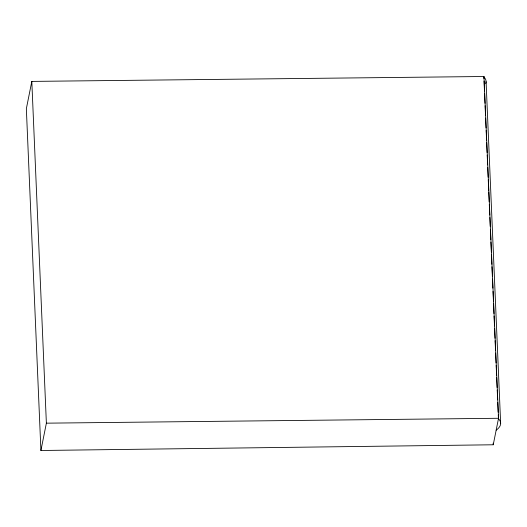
<?xml version="1.0" encoding="UTF-8"?>
<svg xmlns="http://www.w3.org/2000/svg" width="527" height="527" viewBox="0 0 527 527"><rect width="100%" height="100%" fill="white"/><g stroke="black" fill="none" stroke-linecap="round" stroke-linejoin="round"><path stroke-width="0.79" d="M31.811 81.402L26.35 108.727L40.915 450.493L493.239 444.781L498.542 418.273L483.97 76.507L31.811 81.402L46.376 423.168L40.915 450.493M483.944 78.642L483.97 76.507M46.376 423.168L498.542 418.273M486.085 81.692L500.65 423.458M484.049 81.105L484.471 90.96M484.576 93.431L484.998 103.285M485.103 105.749L485.519 115.611M485.624 118.074L486.046 127.929M486.151 130.4L486.573 140.254M486.678 142.718L487.1 152.58M487.205 155.043L487.62 164.905M487.725 167.369L488.147 177.224M488.252 179.687L488.707 190.372M488.779 192.012L489.201 201.874M489.3 204.338L489.761 215.016M489.866 217.48L490.248 226.518M490.387 229.805L490.808 239.666M490.914 242.13L491.335 251.985M491.441 254.449L491.862 264.31M491.961 266.774L492.383 276.635M492.488 279.099L492.877 288.137M493.015 291.418L493.437 301.279M493.542 303.743L493.957 313.605M494.062 316.068L494.484 325.923M494.589 328.393L495.011 338.248M495.116 340.712L495.538 350.574M495.643 353.037L496.059 362.899M496.164 365.363L496.586 375.217M496.691 377.681L497.113 387.543M497.218 390.006L497.64 399.868M497.745 402.332L498.16 412.186M498.265 414.657L498.443 418.761A39.65 14.295 -2.4 0 1 496.164 430.17M493.173 443.141L493.239 444.781M483.878 76.995A39.65 14.295 -2.4 0 1 485.696 83.641"/></g></svg>
